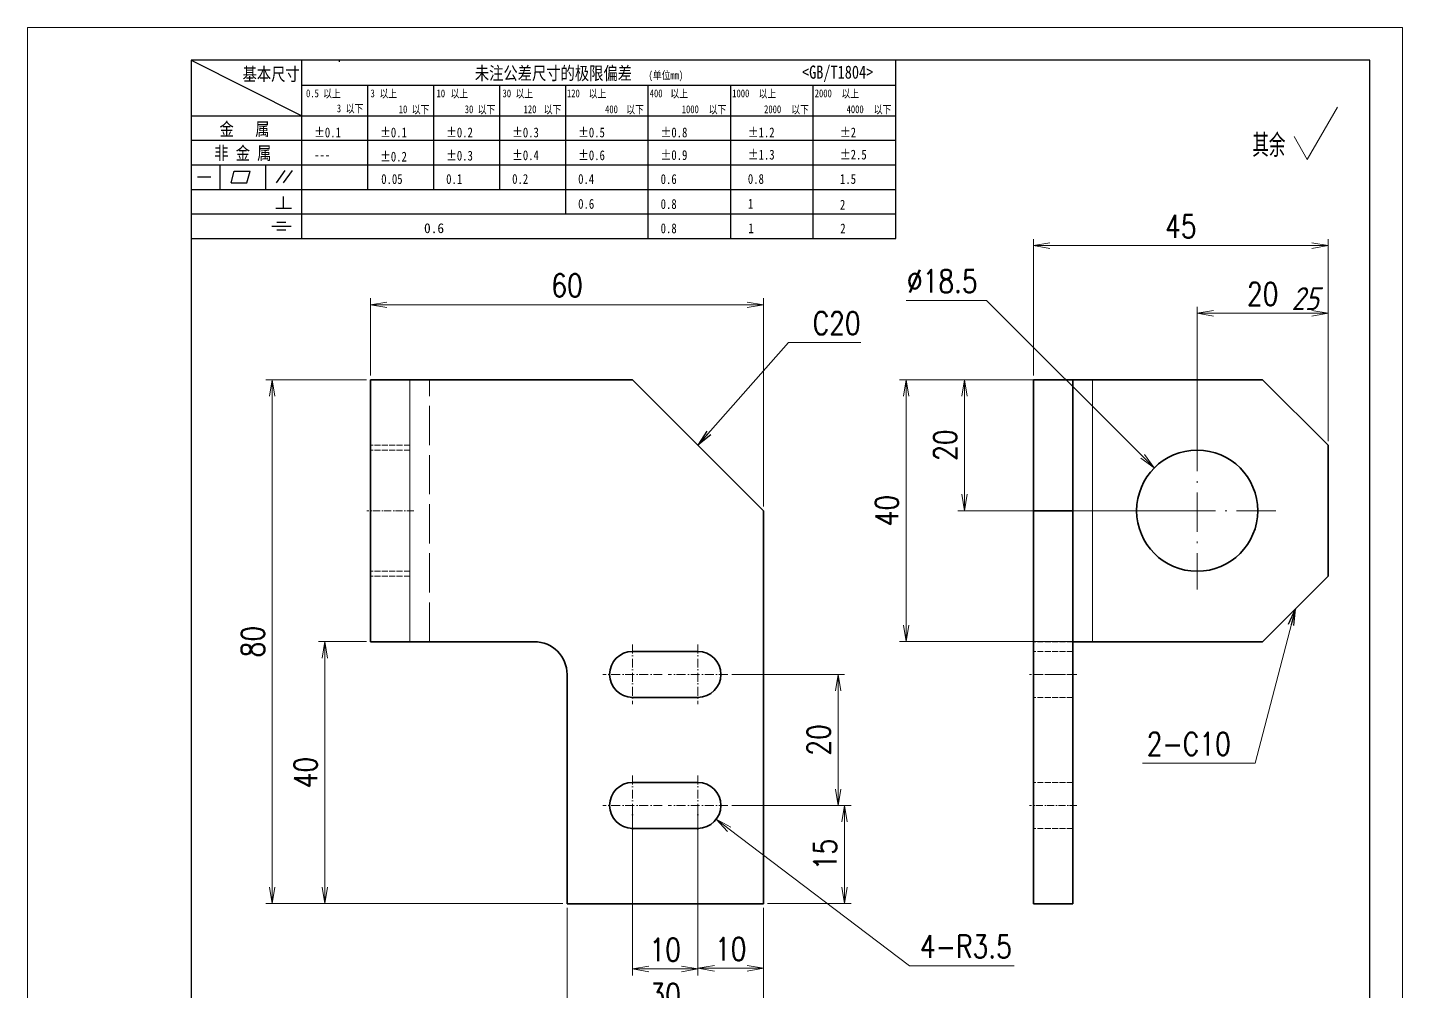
# Model space of a CAD drawing. Header units: millimetres. Extents: x -50531 to 104182, y -50696 to 36723.
# Drawn here: x -49450.6 to -49240.6, y 35744.5 to 35891.6 of the extents above; entities that cross this region are included whole.
import ezdxf
from ezdxf.enums import TextEntityAlignment as Align

# ---------------------------------------------------------------- set-up
doc = ezdxf.new("R2010")
doc.units = ezdxf.units.MM
doc.header["$LTSCALE"] = 0.5
for name, pattern in [('AM_ISO02W050x2', [3.75, 3, -0.75]), ('AM_ISO08W050x2', [9, 6, -0.75, 1.5, -0.75]), ('DASHDOT', [18.5, 12, -3, 0.5, -3]), ('DASHED', [15, 12, -3]), ('DOT2', [0.125, 0, -0.125])]:
    doc.linetypes.add(name, pattern=pattern)
for name, color, linetype, lineweight in [('中心线', 2, 'AM_ISO08W050x2', 18), ('图框', 7, 'Continuous', 18), ('标注线', 3, 'Continuous', 18), ('粗实线', 7, 'Continuous', 35), ('虚线', 1, 'AM_ISO02W050x2', 18)]:
    doc.layers.add(name, color=color, linetype=linetype, lineweight=lineweight)
doc.layers.add('图\\M+19E79\\M+195B6\\M+18E9A', color=7, linetype='Continuous')
doc.layers.add('打印-禁用', color=7, linetype='Continuous', lineweight=15, plot=False)
doc.styles.add('DIM', font='romans.shx', dxfattribs={"width": 0.8, "bigfont": 'bigfont.shx'})
doc.styles.add('国标', font='simfang.ttf', dxfattribs={"width": 0.8})
doc.styles.add('机械长仿宋', font='gbenor.shx', dxfattribs={"height": 1, "bigfont": 'gbcbig.shx'})
doc.dimstyles.new('DEH 1-1', dxfattribs={"dimtxt": 3.5, "dimasz": 2.5, "dimexe": 1, "dimexo": 0.625, "dimgap": 1.2, "dimtad": 1, "dimtoh": 1, "dimdsep": 46, "dimtxsty": 'DIM', "dimblk": 'OPEN', "dimcen": 0, "dimclrd": 8, "dimclre": 8, "dimclrt": 2, "dimazin": 2, "dimtfac": 0.5, "dimtmove": 0, "dimatfit": 3, "dimldrblk": 'OPEN', "dimfxl": 0, "dimtolj": 2, "dimlwd": 18, "dimlwe": 18, "dimarcsym": 0})
doc.dimstyles.new('DEH 1-1$0', dxfattribs={"dimtxt": 3.5, "dimasz": 2.5, "dimexe": 1, "dimexo": 0.625, "dimgap": 1.2, "dimtad": 1, "dimzin": 9, "dimdsep": 46, "dimtxsty": 'DIM', "dimblk": 'OPEN', "dimcen": 0, "dimclrd": 8, "dimclre": 8, "dimclrt": 2, "dimazin": 2, "dimtfac": 0.5, "dimtmove": 0, "dimatfit": 3, "dimldrblk": 'OPEN', "dimfxl": 0, "dimtolj": 2, "dimlwd": 18, "dimlwe": 18, "dimarcsym": 0})
doc.dimstyles.new('DEH 1-1$3', dxfattribs={"dimtxt": 3.5, "dimasz": 2.5, "dimexe": 1, "dimexo": 0.625, "dimgap": 1.2, "dimtad": 1, "dimtoh": 1, "dimdsep": 46, "dimtxsty": 'DIM', "dimblk": 'OPEN', "dimcen": 0, "dimclrd": 8, "dimclre": 8, "dimclrt": 2, "dimazin": 2, "dimtfac": 0.5, "dimtofl": 0, "dimtmove": 0, "dimatfit": 3, "dimldrblk": 'OPEN', "dimfxl": 0, "dimtolj": 2, "dimlwd": 18, "dimlwe": 18, "dimarcsym": 0})
doc.dimstyles.new('DEH 1-1$4', dxfattribs={"dimtxt": 3.5, "dimasz": 2.5, "dimexe": 1, "dimexo": 0.625, "dimgap": 1.2, "dimtad": 1, "dimtoh": 1, "dimdsep": 46, "dimtxsty": 'DIM', "dimblk": 'OPEN', "dimcen": 0, "dimclrd": 8, "dimclre": 8, "dimclrt": 2, "dimazin": 2, "dimtfac": 0.5, "dimtofl": 0, "dimtmove": 0, "dimatfit": 3, "dimldrblk": 'OPEN', "dimfxl": 0, "dimtolj": 2, "dimlwd": 18, "dimlwe": 18, "dimarcsym": 0})

# ---------------------------------------------------------------- blocks, each defined once
blk = doc.blocks.new('GZDEH零件A4图框V01版')
at = {"layer": '图\\M+19E79\\M+195B6\\M+18E9A', "linetype": 'Continuous'}
for p, q in [((25, 292), (25, 13.5)), ((205, 292), (25, 292)), ((205, 13.5), (205, 292))]:
    blk.add_line(p, q, dxfattribs=at)
at = {"layer": '图\\M+19E79\\M+195B6\\M+18E9A', "color": 9}
for p, q in [((25, 292), (41.88, 283.54)), ((41.88, 264.79), (41.88, 292)), ((47.66, 291.75), (47.66, 292)), ((132.6, 264.79), (132.6, 292)), ((41.88, 288.22), (132.6, 288.22)), ((51.96, 272.29), (51.96, 288.22)), ((62.04, 272.29), (62.04, 288.22)), ((72.12, 272.29), (72.12, 288.22)), ((82.2, 268.54), (82.2, 288.22)), ((94.8, 264.79), (94.8, 288.22)), ((107.4, 264.79), (107.4, 288.22)), ((120, 264.79), (120, 288.22)), ((25, 283.54), (132.6, 283.54)), ((25, 279.79), (132.6, 279.79)), ((25, 276.04), (132.6, 276.04)), ((29.43, 272.34), (29.43, 276.04)), ((36.42, 272.34), (36.42, 276.04)), ((38.03, 273.3), (39.36, 275.16)), ((39.11, 273.3), (40.45, 275.16)), ((25.94, 274.19), (28, 274.19)), ((31.1, 273.3), (31.58, 275.09)), ((31.1, 273.3), (33.51, 273.3)), ((31.58, 275.09), (33.99, 275.09)), ((33.51, 273.3), (33.99, 275.09)), ((25, 272.29), (132.6, 272.29)), ((39.09, 269.41), (39.09, 271.18)), ((37.93, 269.41), (40.32, 269.41)), ((25, 268.54), (132.6, 268.54)), ((38.08, 267.29), (39.43, 267.29)), ((25, 264.79), (132.6, 264.79)), ((37.3, 266.69), (40.28, 266.69)), ((38.08, 266.09), (39.44, 266.09))]:
    blk.add_line(p, q, dxfattribs=at)
at = {"layer": '打印-禁用', "linetype": 'Continuous'}
for p, q in [((0, 297), (0, 0)), ((210, 297), (0, 297)), ((210, 297), (210, 0))]:
    blk.add_line(p, q, dxfattribs=at)
at = {"layer": '图\\M+19E79\\M+195B6\\M+18E9A', "color": 9, "style": '国标', "width": 0.8}
for s, height, p in [('基本尺寸', 2, (32.84, 288.88)), ('未注公差尺寸的极限偏差', 2, (68.32, 289.02)), ('<GB/T1804>', 2, (118.29, 289.19)), ('30', 1.2, (72.55, 286.35)), ('金   属', 2, (29.33, 280.48)), ('±0.1', 1.5, (43.78, 280.23)), ('±0.1', 1.5, (53.86, 280.23)), ('±0.2', 1.5, (63.94, 280.23)), ('±0.3', 1.5, (74.02, 280.23)), ('±0.5', 1.5, (84.1, 280.23)), ('±0.8', 1.5, (96.7, 280.23)), ('±1.2', 1.5, (110.02, 280.23)), ('±2', 1.5, (124.09, 280.23)), ('非 金 属', 2, (28.53, 276.82)), ('---', 1.5, (43.78, 276.81)), ('±0.2', 1.5, (53.86, 276.54)), ('±0.3', 1.5, (63.94, 276.69)), ('±0.4', 1.5, (74.02, 276.75)), ('±0.6', 1.5, (84.1, 276.75)), ('±0.9', 1.5, (96.7, 276.78)), ('±1.3', 1.5, (110.02, 276.84)), ('±2.5', 1.5, (124.09, 276.85)), ('0.1', 1.5, (63.94, 273.12)), ('0.2', 1.5, (74.02, 273.13)), ('0.4', 1.5, (84.1, 273.13)), ('0.6', 1.5, (96.7, 273.11)), ('0.8', 1.5, (110.02, 273.13)), ('1.5', 1.5, (124.09, 273.12)), ('0.6', 1.5, (84.1, 269.33)), ('0.8', 1.5, (96.7, 269.3)), ('1', 1.5, (110.02, 269.34)), ('2', 1.5, (124.09, 269.2)), ('0.8', 1.5, (96.7, 265.59)), ('1', 1.5, (110.1, 265.6)), ('2', 1.5, (124.13, 265.57))]:
    blk.add_text(s, height=height, dxfattribs=at).set_placement(p)
at = {"layer": '图\\M+19E79\\M+195B6\\M+18E9A', "color": 9, "lineweight": 15, "style": '国标', "width": 0.8}
for s, p in [('0.5', (42.54, 286.35)), ('以上', (45.15, 286.3)), ('3', (52.39, 286.35)), ('以上', (53.76, 286.3)), ('10', (62.47, 286.35)), ('以上', (64.6, 286.3)), ('以上', (74.53, 286.3)), ('120', (82.39, 286.35)), ('以上', (85.72, 286.3)), ('400', (95.03, 286.35)), ('以上', (98.19, 286.3)), ('1000', (107.63, 286.35)), ('以上', (111.67, 286.3)), ('2000', (120.23, 286.35)), ('以上', (124.31, 286.3)), ('3', (47.24, 284.06)), ('以下', (48.61, 284.01)), ('10', (56.7, 283.92)), ('以下', (58.69, 283.87)), ('30', (66.78, 283.92)), ('以下', (68.77, 283.87)), ('120', (75.77, 283.92)), ('以下', (78.85, 283.87)), ('400', (88.21, 283.92)), ('以下', (91.45, 283.87)), ('1000', (99.92, 283.92)), ('以下', (104.05, 283.87)), ('2000', (112.5, 283.92)), ('以下', (116.65, 283.87)), ('4000', (125.1, 283.92)), ('以下', (129.25, 283.87))]:
    blk.add_text(s, height=1.2, dxfattribs=at).set_placement(p)
at = {"layer": '图\\M+19E79\\M+195B6\\M+18E9A', "color": 9, "lineweight": 13, "style": '国标'}
blk.add_text('0.6', height=1.5, dxfattribs=at).set_placement((60.56, 265.61))
at = {"layer": '图\\M+19E79\\M+195B6\\M+18E9A', "color": 9, "lineweight": 15, "insert": (94.85, 290.31), "char_height": 1.2, "width": 8.7957, "attachment_point": 1, "style": '国标'}
blk.add_mtext('(单位mm)', dxfattribs=at)
at = {"layer": '图\\M+19E79\\M+195B6\\M+18E9A', "color": 9, "insert": (54.02, 273.09), "char_height": 1.5, "width": 5.1982, "attachment_point": 7, "style": '国标'}
blk.add_mtext('0.05', dxfattribs=at)
blk = doc.blocks.new('DEH A4')
at = {"layer": '图框'}
blk.add_blockref('GZDEH零件A4图框V01版', (0, 0), dxfattribs=at)
blk = doc.blocks.new('_Open')
at = {"color": 0, "linetype": 'ByBlock', "lineweight": -2}
for p, q in [((-1, 0.167), (0, 0)), ((-1, -0.167), (0, 0)), ((0, 0), (-1, 0))]:
    blk.add_line(p, q, dxfattribs=at)
blk = doc.blocks.new('*D83')
at = {"layer": 'Defpoints', "color": 0, "transparency": 16777216}
for p in [(-49338.19, 35849.32), (-49398.19, 35837.88), (-49338.19, 35817.88)]:
    blk.add_point(p, dxfattribs=at)
at = {"layer": '标注线', "color": 8, "lineweight": 18, "transparency": 16777216}
for p, q in [((-49398.19, 35838.5), (-49398.19, 35850.32)), ((-49395.69, 35849.32), (-49340.69, 35849.32)), ((-49338.19, 35818.5), (-49338.19, 35850.32))]:
    blk.add_line(p, q, dxfattribs=at)
at = {"layer": '标注线', "color": 8, "lineweight": 18, "transparency": 16777216, "xscale": 2.5, "yscale": 2.5, "zscale": 2.5, "rotation": 180}
blk.add_blockref('_Open', (-49398.19, 35849.32), dxfattribs=at)
at = {"layer": '标注线', "color": 8, "lineweight": 18, "transparency": 16777216, "xscale": 2.5, "yscale": 2.5, "zscale": 2.5}
blk.add_blockref('_Open', (-49338.19, 35849.32), dxfattribs=at)
at = {"layer": '标注线', "color": 2, "transparency": 16777216, "insert": (-49368.19, 35852.27), "char_height": 3.5, "attachment_point": 5, "style": 'DIM'}
blk.add_mtext('\\A2;60', dxfattribs=at)
blk = doc.blocks.new('*D84')
at = {"layer": 'Defpoints', "color": 0, "transparency": 16777216}
for p in [(-49398.19, 35837.88), (-49413.21, 35757.88), (-49368.19, 35757.88)]:
    blk.add_point(p, dxfattribs=at)
at = {"layer": '标注线', "color": 8, "lineweight": 18, "transparency": 16777216}
for p, q in [((-49398.81, 35837.88), (-49414.21, 35837.88)), ((-49413.21, 35835.38), (-49413.21, 35760.38)), ((-49368.81, 35757.88), (-49414.21, 35757.88))]:
    blk.add_line(p, q, dxfattribs=at)
at = {"layer": '标注线', "color": 8, "lineweight": 18, "transparency": 16777216, "xscale": 2.5, "yscale": 2.5, "zscale": 2.5}
for p, rotation in [((-49413.21, 35837.88), 90), ((-49413.21, 35757.88), 270)]:
    blk.add_blockref('_Open', p, dxfattribs=dict(at, rotation=rotation))
at = {"layer": '标注线', "color": 2, "transparency": 16777216, "insert": (-49416.16, 35797.88), "char_height": 3.5, "attachment_point": 5, "rotation": 90, "style": 'DIM'}
blk.add_mtext('\\A2;80', dxfattribs=at)
blk = doc.blocks.new('*D85')
at = {"layer": 'Defpoints', "color": 0, "transparency": 16777216}
for p in [(-49343.64, 35772.88), (-49325.81, 35772.88), (-49338.19, 35757.88)]:
    blk.add_point(p, dxfattribs=at)
at = {"layer": '标注线', "color": 8, "lineweight": 18, "transparency": 16777216}
for p, q in [((-49343.01, 35772.88), (-49324.81, 35772.88)), ((-49325.81, 35760.38), (-49325.81, 35770.38)), ((-49337.56, 35757.88), (-49324.81, 35757.88))]:
    blk.add_line(p, q, dxfattribs=at)
at = {"layer": '标注线', "color": 8, "lineweight": 18, "transparency": 16777216, "xscale": 2.5, "yscale": 2.5, "zscale": 2.5}
for p, rotation in [((-49325.81, 35772.88), 90), ((-49325.81, 35757.88), 270)]:
    blk.add_blockref('_Open', p, dxfattribs=dict(at, rotation=rotation))
at = {"layer": '标注线', "color": 2, "transparency": 16777216, "insert": (-49328.76, 35765.38), "char_height": 3.5, "attachment_point": 5, "rotation": 90, "style": 'DIM'}
blk.add_mtext('\\A2;15', dxfattribs=at)
blk = doc.blocks.new('*D86')
at = {"layer": 'Defpoints', "color": 0, "transparency": 16777216}
for p in [(-49343.64, 35792.88), (-49326.79, 35792.88), (-49343.64, 35772.88)]:
    blk.add_point(p, dxfattribs=at)
at = {"layer": '标注线', "color": 8, "lineweight": 18, "transparency": 16777216}
for p, q in [((-49343.01, 35792.88), (-49325.79, 35792.88)), ((-49326.79, 35775.38), (-49326.79, 35790.38)), ((-49343.01, 35772.88), (-49325.79, 35772.88))]:
    blk.add_line(p, q, dxfattribs=at)
at = {"layer": '标注线', "color": 8, "lineweight": 18, "transparency": 16777216, "xscale": 2.5, "yscale": 2.5, "zscale": 2.5}
for p, rotation in [((-49326.79, 35792.88), 90), ((-49326.79, 35772.88), 270)]:
    blk.add_blockref('_Open', p, dxfattribs=dict(at, rotation=rotation))
at = {"layer": '标注线', "color": 2, "transparency": 16777216, "insert": (-49329.74, 35782.88), "char_height": 3.5, "attachment_point": 5, "rotation": 90, "style": 'DIM'}
blk.add_mtext('\\A2;20', dxfattribs=at)
blk = doc.blocks.new('*D87')
at = {"layer": 'Defpoints', "color": 0, "transparency": 16777216}
for p in [(-49348.19, 35772.88), (-49338.19, 35757.88), (-49348.19, 35748.01)]:
    blk.add_point(p, dxfattribs=at)
at = {"layer": '标注线', "color": 8, "lineweight": 18, "transparency": 16777216}
for p, q in [((-49348.19, 35772.25), (-49348.19, 35747.01)), ((-49338.19, 35757.25), (-49338.19, 35747.01)), ((-49340.69, 35748.01), (-49345.69, 35748.01))]:
    blk.add_line(p, q, dxfattribs=at)
at = {"layer": '标注线', "color": 8, "lineweight": 18, "transparency": 16777216, "xscale": 2.5, "yscale": 2.5, "zscale": 2.5, "rotation": 180}
blk.add_blockref('_Open', (-49348.19, 35748.01), dxfattribs=at)
at = {"layer": '标注线', "color": 8, "lineweight": 18, "transparency": 16777216, "xscale": 2.5, "yscale": 2.5, "zscale": 2.5}
blk.add_blockref('_Open', (-49338.19, 35748.01), dxfattribs=at)
at = {"layer": '标注线', "color": 2, "transparency": 16777216, "insert": (-49343.19, 35750.96), "char_height": 3.5, "attachment_point": 5, "style": 'DIM'}
blk.add_mtext('\\A2;10', dxfattribs=at)
blk = doc.blocks.new('*D88')
at = {"layer": 'Defpoints', "color": 0, "transparency": 16777216}
for p in [(-49358.19, 35772.88), (-49348.19, 35772.88), (-49358.19, 35747.91)]:
    blk.add_point(p, dxfattribs=at)
at = {"layer": '标注线', "color": 8, "lineweight": 18, "transparency": 16777216}
for p, q in [((-49358.19, 35772.25), (-49358.19, 35746.91)), ((-49348.19, 35772.25), (-49348.19, 35746.91)), ((-49350.69, 35747.91), (-49355.69, 35747.91))]:
    blk.add_line(p, q, dxfattribs=at)
at = {"layer": '标注线', "color": 8, "lineweight": 18, "transparency": 16777216, "xscale": 2.5, "yscale": 2.5, "zscale": 2.5, "rotation": 180}
blk.add_blockref('_Open', (-49358.19, 35747.91), dxfattribs=at)
at = {"layer": '标注线', "color": 8, "lineweight": 18, "transparency": 16777216, "xscale": 2.5, "yscale": 2.5, "zscale": 2.5}
blk.add_blockref('_Open', (-49348.19, 35747.91), dxfattribs=at)
at = {"layer": '标注线', "color": 2, "transparency": 16777216, "insert": (-49353.19, 35750.86), "char_height": 3.5, "attachment_point": 5, "style": 'DIM'}
blk.add_mtext('\\A2;10', dxfattribs=at)
blk = doc.blocks.new('*D89')
at = {"layer": 'Defpoints', "color": 0, "transparency": 16777216}
for p in [(-49368.19, 35757.88), (-49338.19, 35757.88), (-49338.19, 35740.99)]:
    blk.add_point(p, dxfattribs=at)
at = {"layer": '标注线', "color": 8, "lineweight": 18, "transparency": 16777216}
for p, q in [((-49368.19, 35757.25), (-49368.19, 35739.99)), ((-49338.19, 35757.25), (-49338.19, 35739.99)), ((-49365.69, 35740.99), (-49340.69, 35740.99))]:
    blk.add_line(p, q, dxfattribs=at)
at = {"layer": '标注线', "color": 8, "lineweight": 18, "transparency": 16777216, "xscale": 2.5, "yscale": 2.5, "zscale": 2.5, "rotation": 180}
blk.add_blockref('_Open', (-49368.19, 35740.99), dxfattribs=at)
at = {"layer": '标注线', "color": 8, "lineweight": 18, "transparency": 16777216, "xscale": 2.5, "yscale": 2.5, "zscale": 2.5}
blk.add_blockref('_Open', (-49338.19, 35740.99), dxfattribs=at)
at = {"layer": '标注线', "color": 2, "transparency": 16777216, "insert": (-49353.19, 35743.94), "char_height": 3.5, "attachment_point": 5, "style": 'DIM'}
blk.add_mtext('\\A2;30', dxfattribs=at)
blk = doc.blocks.new('*D90')
at = {"layer": 'Defpoints', "color": 0, "transparency": 16777216}
for p in [(-49296.95, 35858.34), (-49296.95, 35837.88), (-49251.95, 35827.88)]:
    blk.add_point(p, dxfattribs=at)
at = {"layer": '标注线', "color": 8, "lineweight": 18, "transparency": 16777216}
for p, q in [((-49296.95, 35838.5), (-49296.95, 35859.34)), ((-49254.45, 35858.34), (-49294.45, 35858.34)), ((-49251.95, 35828.5), (-49251.95, 35859.34))]:
    blk.add_line(p, q, dxfattribs=at)
at = {"layer": '标注线', "color": 8, "lineweight": 18, "transparency": 16777216, "xscale": 2.5, "yscale": 2.5, "zscale": 2.5, "rotation": 180}
blk.add_blockref('_Open', (-49296.95, 35858.34), dxfattribs=at)
at = {"layer": '标注线', "color": 8, "lineweight": 18, "transparency": 16777216, "xscale": 2.5, "yscale": 2.5, "zscale": 2.5}
blk.add_blockref('_Open', (-49251.95, 35858.34), dxfattribs=at)
at = {"layer": '标注线', "color": 2, "transparency": 16777216, "insert": (-49274.45, 35861.29), "char_height": 3.5, "attachment_point": 5, "style": 'DIM'}
blk.add_mtext('\\A2;45', dxfattribs=at)
blk = doc.blocks.new('*D91')
at = {"layer": 'Defpoints', "color": 0, "transparency": 16777216}
for p in [(-49271.95, 35848.01), (-49271.95, 35827.13), (-49251.95, 35827.88)]:
    blk.add_point(p, dxfattribs=at)
at = {"layer": '标注线', "color": 8, "lineweight": 18, "transparency": 16777216}
for p, q in [((-49271.95, 35827.75), (-49271.95, 35849.01)), ((-49254.45, 35848.01), (-49269.45, 35848.01)), ((-49251.95, 35828.5), (-49251.95, 35849.01))]:
    blk.add_line(p, q, dxfattribs=at)
at = {"layer": '标注线', "color": 8, "lineweight": 18, "transparency": 16777216, "xscale": 2.5, "yscale": 2.5, "zscale": 2.5, "rotation": 180}
blk.add_blockref('_Open', (-49271.95, 35848.01), dxfattribs=at)
at = {"layer": '标注线', "color": 8, "lineweight": 18, "transparency": 16777216, "xscale": 2.5, "yscale": 2.5, "zscale": 2.5}
blk.add_blockref('_Open', (-49251.95, 35848.01), dxfattribs=at)
at = {"layer": '标注线', "color": 2, "transparency": 16777216, "insert": (-49261.95, 35850.96), "char_height": 3.5, "attachment_point": 5, "style": 'DIM'}
blk.add_mtext('\\A2;20', dxfattribs=at)
blk = doc.blocks.new('*D92')
at = {"layer": 'Defpoints', "color": 0, "transparency": 16777216}
for p in [(-49261.95, 35837.88), (-49316.4, 35797.88), (-49261.95, 35797.88)]:
    blk.add_point(p, dxfattribs=at)
at = {"layer": '标注线', "color": 8, "lineweight": 18, "transparency": 16777216}
for p, q in [((-49262.57, 35837.88), (-49317.4, 35837.88)), ((-49316.4, 35835.38), (-49316.4, 35800.38)), ((-49262.57, 35797.88), (-49317.4, 35797.88))]:
    blk.add_line(p, q, dxfattribs=at)
at = {"layer": '标注线', "color": 8, "lineweight": 18, "transparency": 16777216, "xscale": 2.5, "yscale": 2.5, "zscale": 2.5}
for p, rotation in [((-49316.4, 35837.88), 90), ((-49316.4, 35797.88), 270)]:
    blk.add_blockref('_Open', p, dxfattribs=dict(at, rotation=rotation))
at = {"layer": '标注线', "color": 2, "transparency": 16777216, "insert": (-49319.35, 35817.88), "char_height": 3.5, "attachment_point": 5, "rotation": 90, "style": 'DIM'}
blk.add_mtext('\\A2;40', dxfattribs=at)
blk = doc.blocks.new('*D93')
at = {"layer": 'Defpoints', "color": 0, "transparency": 16777216}
for p in [(-49296.95, 35837.88), (-49307.49, 35817.88), (-49271.95, 35817.88)]:
    blk.add_point(p, dxfattribs=at)
at = {"layer": '标注线', "color": 8, "lineweight": 18, "transparency": 16777216}
for p, q in [((-49297.57, 35837.88), (-49308.49, 35837.88)), ((-49307.49, 35835.38), (-49307.49, 35820.38)), ((-49272.57, 35817.88), (-49308.49, 35817.88))]:
    blk.add_line(p, q, dxfattribs=at)
at = {"layer": '标注线', "color": 8, "lineweight": 18, "transparency": 16777216, "xscale": 2.5, "yscale": 2.5, "zscale": 2.5}
for p, rotation in [((-49307.49, 35837.88), 90), ((-49307.49, 35817.88), 270)]:
    blk.add_blockref('_Open', p, dxfattribs=dict(at, rotation=rotation))
at = {"layer": '标注线', "color": 2, "transparency": 16777216, "insert": (-49310.44, 35827.88), "char_height": 3.5, "attachment_point": 5, "rotation": 90, "style": 'DIM'}
blk.add_mtext('\\A2;20', dxfattribs=at)
blk = doc.blocks.new('*D94')
at = {"layer": 'Defpoints', "color": 0, "transparency": 16777216}
for p in [(-49278.5, 35824.41), (-49265.4, 35811.34)]:
    blk.add_point(p, dxfattribs=at)
at = {"layer": '标注线', "color": 8, "lineweight": 18, "transparency": 16777216}
for p, q in [((-49316.41, 35849.97), (-49304.14, 35849.97)), ((-49304.14, 35849.97), (-49280.27, 35826.17))]:
    blk.add_line(p, q, dxfattribs=at)
at = {"layer": '标注线', "color": 8, "lineweight": 18, "transparency": 16777216, "xscale": 2.5, "yscale": 2.5, "zscale": 2.5, "rotation": 315.0872534028304}
blk.add_blockref('_Open', (-49278.5, 35824.41), dxfattribs=at)
at = {"layer": '标注线', "color": 2, "transparency": 16777216, "insert": (-49310.88, 35852.92), "char_height": 3.5, "attachment_point": 5, "style": 'DIM'}
blk.add_mtext('\\A2;∅18.5', dxfattribs=at)
blk = doc.blocks.new('*D95')
at = {"layer": 'Defpoints', "color": 0, "transparency": 16777216}
for p in [(-49405.17, 35797.88), (-49398.19, 35797.88), (-49368.19, 35757.88)]:
    blk.add_point(p, dxfattribs=at)
at = {"layer": '标注线', "color": 8, "lineweight": 18, "transparency": 16777216}
for p, q in [((-49398.81, 35797.88), (-49406.17, 35797.88)), ((-49405.17, 35760.38), (-49405.17, 35795.38)), ((-49368.81, 35757.88), (-49406.17, 35757.88))]:
    blk.add_line(p, q, dxfattribs=at)
at = {"layer": '标注线', "color": 8, "lineweight": 18, "transparency": 16777216, "xscale": 2.5, "yscale": 2.5, "zscale": 2.5}
for p, rotation in [((-49405.17, 35797.88), 90), ((-49405.17, 35757.88), 270)]:
    blk.add_blockref('_Open', p, dxfattribs=dict(at, rotation=rotation))
at = {"layer": '标注线', "color": 2, "transparency": 16777216, "insert": (-49408.12, 35777.88), "char_height": 3.5, "attachment_point": 5, "rotation": 90, "style": 'DIM'}
blk.add_mtext('\\A2;40', dxfattribs=at)
blk = doc.blocks.new('*D99')
at = {"layer": 'Defpoints', "color": 0, "transparency": 16777216}
for p in [(-49348.19, 35772.88), (-49345.4, 35770.76)]:
    blk.add_point(p, dxfattribs=at)
at = {"layer": '标注线', "color": 8, "lineweight": 18, "transparency": 16777216}
for p, q in [((-49315.88, 35748.39), (-49343.41, 35769.25)), ((-49299.88, 35748.39), (-49315.88, 35748.39))]:
    blk.add_line(p, q, dxfattribs=at)
at = {"layer": '标注线', "color": 8, "lineweight": 18, "transparency": 16777216, "xscale": 2.5, "yscale": 2.5, "zscale": 2.5, "rotation": 142.8455555959917}
blk.add_blockref('_Open', (-49345.4, 35770.76), dxfattribs=at)
at = {"layer": '标注线', "color": 2, "transparency": 16777216, "insert": (-49307.28, 35751.34), "char_height": 3.5, "attachment_point": 5, "style": 'DIM'}
blk.add_mtext('\\A2;{\\Fromans,bigfont|c134;4-R3.5}', dxfattribs=at)
blk = doc.blocks.new('其余任何25')
at = {"layer": '标注线'}
for p, q in [((0, 0), (4.62, 8)), ((-2.02, 3.5), (0, 0))]:
    blk.add_line(p, q, dxfattribs=at)
at = {"layer": '标注线', "color": 7, "linetype": 'DOT2', "style": '机械长仿宋'}
blk.add_text('其余', height=3.5, dxfattribs=at).set_placement((-8.38, 0.4))
at = {"layer": '标注线', "color": 2, "style": '机械长仿宋', "oblique": 15}
blk.add_attdef('25', text='', height=3.5, dxfattribs=at).set_placement((1.79, -24.04), align=Align.BOTTOM_RIGHT)

msp = doc.modelspace()

# ---------------------------------------------------------------- linework, layer by layer
at = {"color": 7, "lineweight": 13}
for p, q in [((-49392.189, 35797.876), (-49392.189, 35837.876)), ((-49287.949, 35797.876), (-49287.949, 35837.876))]:
    msp.add_line(p, q, dxfattribs=at)
at = {"layer": '中心线', "linetype": 'DASHDOT', "lineweight": 13}
for p, q in [((-49271.949, 35829.901), (-49271.949, 35805.851)), ((-49259.924, 35817.876), (-49283.974, 35817.876))]:
    msp.add_line(p, q, dxfattribs=at)
at = {"layer": '中心线', "linetype": 'DASHDOT', "lineweight": 13, "ltscale": 0.180017}
for p, q in [((-49391.589, 35817.876), (-49398.79, 35817.876)), ((-49290.349, 35792.876), (-49297.55, 35792.876)), ((-49290.349, 35772.876), (-49297.55, 35772.876))]:
    msp.add_line(p, q, dxfattribs=at)
at = {"layer": '中心线', "linetype": 'DASHDOT', "lineweight": 13, "ltscale": 0.227499}
for p, q in [((-49358.189, 35797.426), (-49358.189, 35788.326)), ((-49348.189, 35797.426), (-49348.189, 35788.326)), ((-49358.189, 35777.426), (-49358.189, 35768.326)), ((-49348.189, 35777.426), (-49348.189, 35768.326))]:
    msp.add_line(p, q, dxfattribs=at)
at = {"layer": '中心线', "linetype": 'DASHDOT', "lineweight": 13, "ltscale": 0.22749}
for p, q in [((-49353.64, 35792.876), (-49362.739, 35792.876)), ((-49343.64, 35792.876), (-49352.739, 35792.876)), ((-49353.64, 35772.876), (-49362.739, 35772.876)), ((-49343.64, 35772.876), (-49352.739, 35772.876))]:
    msp.add_line(p, q, dxfattribs=at)
at = {"layer": '粗实线', "lineweight": 35}
for p, q in [((-49398.189, 35797.876), (-49398.189, 35837.876)), ((-49392.189, 35837.876), (-49358.189, 35837.876)), ((-49358.189, 35837.876), (-49338.189, 35817.876)), ((-49296.949, 35837.876), (-49296.949, 35817.876)), ((-49290.949, 35817.876), (-49290.949, 35837.876)), ((-49261.949, 35837.876), (-49287.949, 35837.876)), ((-49251.949, 35807.876), (-49251.949, 35827.876)), ((-49338.189, 35757.876), (-49338.189, 35817.876)), ((-49296.949, 35757.876), (-49296.949, 35817.876)), ((-49290.949, 35757.876), (-49290.949, 35817.876)), ((-49261.949, 35797.876), (-49287.949, 35797.876)), ((-49368.189, 35757.876), (-49368.189, 35792.876)), ((-49368.189, 35757.876), (-49338.189, 35757.876))]:
    msp.add_line(p, q, dxfattribs=at)
at = {"layer": '粗实线', "lineweight": 35, "ltscale": 0.15}
for p, q in [((-49398.189, 35837.876), (-49392.189, 35837.876)), ((-49296.949, 35837.876), (-49290.949, 35837.876)), ((-49296.949, 35817.876), (-49290.949, 35817.876)), ((-49398.189, 35797.876), (-49392.189, 35797.876)), ((-49290.949, 35757.876), (-49296.949, 35757.876))]:
    msp.add_line(p, q, dxfattribs=at)
at = {"layer": '粗实线', "lineweight": 35, "ltscale": 0.075}
for p, q in [((-49290.949, 35837.876), (-49287.949, 35837.876)), ((-49290.949, 35797.876), (-49287.949, 35797.876))]:
    msp.add_line(p, q, dxfattribs=at)
at = {"layer": '粗实线', "lineweight": 35, "ltscale": 0.353553}
for p, q in [((-49251.949, 35827.876), (-49261.949, 35837.876)), ((-49251.949, 35807.876), (-49261.949, 35797.876))]:
    msp.add_line(p, q, dxfattribs=at)
at = {"layer": '粗实线', "lineweight": 35, "ltscale": 0.475}
msp.add_line((-49392.189, 35797.876), (-49373.189, 35797.876), dxfattribs=at)
at = {"layer": '粗实线', "lineweight": 35, "ltscale": 0.25}
for p, q in [((-49358.189, 35796.376), (-49348.189, 35796.376)), ((-49348.189, 35789.376), (-49358.189, 35789.376)), ((-49358.189, 35776.376), (-49348.189, 35776.376)), ((-49348.189, 35769.376), (-49358.189, 35769.376))]:
    msp.add_line(p, q, dxfattribs=at)
at = {"layer": '粗实线', "lineweight": 35}
msp.add_circle((-49271.949, 35817.876), 9.25, dxfattribs=at)
for centre, radius, start, end in [((-49373.189, 35792.876), 5, 0, 90), ((-49358.189, 35792.876), 3.5, 90, 270), ((-49348.189, 35792.876), 3.5, 270, 90), ((-49358.189, 35772.876), 3.5, 90, 270), ((-49348.189, 35772.876), 3.5, 270, 90)]:
    msp.add_arc(centre, radius, start, end, dxfattribs=at)
at = {"layer": '虚线', "linetype": 'DASHED', "lineweight": 13}
for p, q in [((-49392.189, 35797.876), (-49392.189, 35837.876)), ((-49389.189, 35797.876), (-49389.189, 35837.876)), ((-49290.949, 35797.876), (-49290.949, 35837.876))]:
    msp.add_line(p, q, dxfattribs=at)
at = {"layer": '虚线', "linetype": 'DASHED', "lineweight": 13, "ltscale": 0.15}
for p, q in [((-49392.189, 35827.876), (-49398.189, 35827.876)), ((-49392.189, 35827.126), (-49398.189, 35827.126)), ((-49392.189, 35808.626), (-49398.189, 35808.626)), ((-49392.189, 35807.876), (-49398.189, 35807.876)), ((-49290.949, 35797.876), (-49296.949, 35797.876)), ((-49290.949, 35796.376), (-49296.949, 35796.376)), ((-49290.949, 35792.876), (-49296.949, 35792.876)), ((-49290.949, 35789.376), (-49296.949, 35789.376)), ((-49290.949, 35776.376), (-49296.949, 35776.376)), ((-49290.949, 35769.376), (-49296.949, 35769.376))]:
    msp.add_line(p, q, dxfattribs=at)

# ---------------------------------------------------------------- block references
at = {"layer": '图框'}
msp.add_blockref('DEH A4', (-49450.591, 35594.648), dxfattribs=at)
at = {"layer": '标注线'}
msp.add_blockref('其余任何25', (-49255.14, 35871.49), dxfattribs=at).add_auto_attribs({'25': '25'})

# ---------------------------------------------------------------- texts
at = {"layer": '标注线', "color": 2, "char_height": 3.5, "width": 15.1608, "style": 'DIM'}
for s, insert, attachment_point in [('\\A2;C20', (-49330.671, 35844.761), 7), ('\\A2;2-C10', (-49266.817, 35780.518), 9)]:
    msp.add_mtext(s, dxfattribs=dict(at, insert=insert, attachment_point=attachment_point))

# ---------------------------------------------------------------- dimensions: what is measured, and where the dimension line sits
at = {"layer": '标注线'}
for base, p1, p2, picture, middle in [((-49296.949, 35858.342), (-49251.949, 35827.876), (-49296.949, 35837.876), '*D90', (-49274.449, 35861.292)), ((-49338.189, 35849.319), (-49398.189, 35837.876), (-49338.189, 35817.876), '*D83', (-49368.189, 35852.269)), ((-49271.949, 35848.006), (-49251.949, 35827.876), (-49271.949, 35827.126), '*D91', (-49261.949, 35850.956)), ((-49358.189, 35747.912), (-49348.189, 35772.876), (-49358.189, 35772.876), '*D88', (-49353.189, 35750.862)), ((-49348.189, 35748.009), (-49338.189, 35757.876), (-49348.189, 35772.876), '*D87', (-49343.189, 35750.959)), ((-49338.189, 35740.987), (-49368.189, 35757.876), (-49338.189, 35757.876), '*D89', (-49353.189, 35743.937))]:
    dim = msp.add_linear_dim(base=base, p1=p1, p2=p2, dimstyle='DEH 1-1$0', dxfattribs=at)
    dim.commit()
    dim.dimension.update_dxf_attribs({"geometry": picture, "text_midpoint": middle})
dim = msp.add_diameter_dim_2p(p1=(-49265.399, 35811.345), p2=(-49278.5, 35824.406), dimstyle='DEH 1-1$3', dxfattribs=at)
dim.commit()
dim.dimension.update_dxf_attribs({"geometry": '*D94', "text_midpoint": (-49310.877, 35849.972), "dimtype": 163})
for base, p1, p2, picture, middle in [((-49413.206, 35757.876), (-49398.189, 35837.876), (-49368.189, 35757.876), '*D84', (-49416.156, 35797.876)), ((-49316.404, 35797.876), (-49261.949, 35837.876), (-49261.949, 35797.876), '*D92', (-49319.354, 35817.876)), ((-49307.494, 35817.876), (-49296.949, 35837.876), (-49271.949, 35817.876), '*D93', (-49310.444, 35827.876)), ((-49405.165, 35797.876), (-49368.189, 35757.876), (-49398.189, 35797.876), '*D95', (-49408.115, 35777.876)), ((-49326.789, 35792.876), (-49343.64, 35772.876), (-49343.64, 35792.876), '*D86', (-49329.739, 35782.876)), ((-49325.811, 35772.876), (-49338.189, 35757.876), (-49343.64, 35772.876), '*D85', (-49328.761, 35765.376))]:
    dim = msp.add_linear_dim(base=base, p1=p1, p2=p2, angle=90, dimstyle='DEH 1-1$0', dxfattribs=at)
    dim.commit()
    dim.dimension.update_dxf_attribs({"geometry": picture, "text_midpoint": middle})
dim = msp.add_radius_dim(center=(-49348.189, 35772.876), mpoint=(-49345.4, 35770.762), text='{\\Fromans,bigfont|c134;4-<>}', dimstyle='DEH 1-1$4', dxfattribs=at)
dim.commit()
dim.dimension.update_dxf_attribs({"geometry": '*D99', "text_midpoint": (-49307.284, 35748.395), "dimtype": 164})

# ---------------------------------------------------------------- leaders
at = {"layer": '标注线', "annotation_type": 0, "has_hookline": 1}
for points, hookline_direction, text_width in [([(-49348.189, 35827.876), (-49334.371, 35843.561), (-49331.871, 35843.561)], 0, 7.333), ([(-49256.949, 35802.876), (-49263.117, 35779.318), (-49265.617, 35779.318)], 1, 13.467)]:
    msp.add_leader(points, dimstyle='DEH 1-1', override={"dimgap": 1.2, "dimtad": 1}, dxfattribs=dict(at, hookline_direction=hookline_direction, text_width=text_width))

doc.saveas('drawing.dxf')
